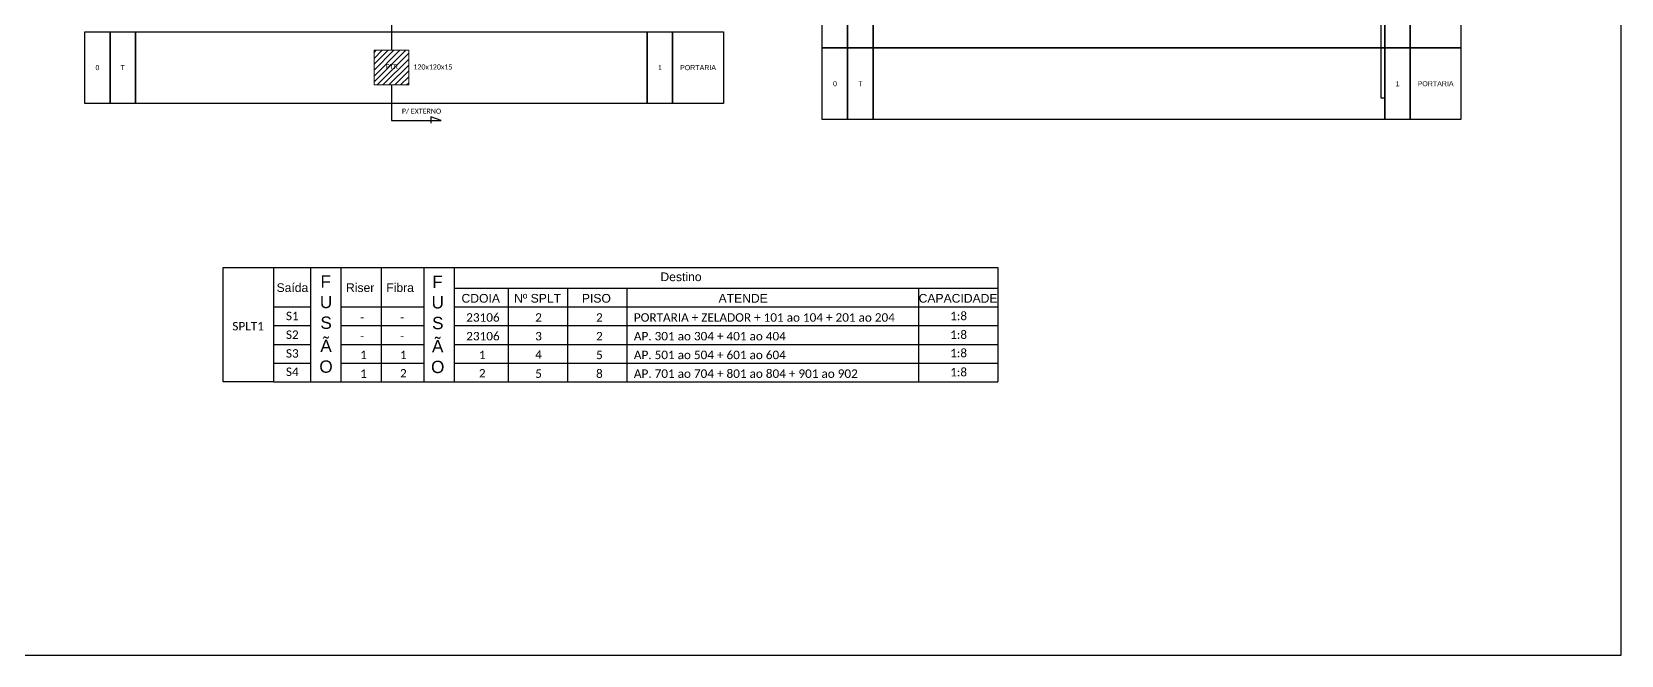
# Model space of a CAD drawing. Extents: x -89 to 749, y 705 to 1299.
# Drawn here: x 241 to 749, y 705 to 904 of the extents above; entities that cross this region are included whole.
import ezdxf
from ezdxf.enums import TextEntityAlignment as Align

# ---------------------------------------------------------------- set-up
doc = ezdxf.new("R2010")
doc.units = 0
doc.styles.add('ARIAL', font='arial.ttf')
doc.styles.add('WMF-Calibri0', font='calibri.ttf')

msp = doc.modelspace()

# ---------------------------------------------------------------- hatches: boundary and pattern name
h = msp.add_hatch()
h.set_pattern_fill('ANSI31', color=1, scale=0.42)
h.set_pattern_definition([(45, (21.6704, 2741.088), (-0.9429269, 0.9429269), [])])
h.paths.add_polyline_path([(361.86, 898.4), (350.8, 898.4), (350.8, 887.34), (361.86, 887.34)])
h.paths.add_polyline_path([(354.11, 891.98), (358.87, 891.98), (358.87, 894.41), (354.11, 894.41)], flags=24)

# ---------------------------------------------------------------- linework, layer by layer
at = {"color": 7}
for p, q in [((302.56, 829.02), (550.03, 829.02)), ((302.56, 792.43), (302.56, 829.02)), ((318.64, 829.02), (318.64, 792.43)), ((330.53, 829.02), (330.53, 792.43)), ((340.29, 792.43), (340.29, 829.02)), ((353.05, 829.02), (353.05, 792.43)), ((366.64, 829.02), (366.64, 792.43)), ((376.42, 829.02), (376.42, 792.43)), ((550.03, 829.02), (550.03, 792.43)), ((376.42, 822.36), (550.03, 822.36)), ((393.62, 822.36), (393.62, 792.43)), ((412.59, 822.36), (412.59, 792.43)), ((431.52, 822.36), (431.52, 792.43)), ((524.71, 822.36), (524.71, 792.43)), ((318.64, 816.38), (330.53, 816.38)), ((340.29, 816.38), (366.64, 816.38)), ((376.42, 816.38), (550.03, 816.38)), ((318.64, 810.39), (330.53, 810.39)), ((340.29, 810.39), (366.64, 810.39)), ((376.42, 810.39), (550.03, 810.39)), ((318.64, 804.4), (330.53, 804.4)), ((340.29, 804.4), (366.64, 804.4)), ((376.42, 804.4), (550.03, 804.4)), ((318.64, 798.42), (330.53, 798.42)), ((340.29, 798.42), (366.64, 798.42)), ((376.42, 798.42), (550.03, 798.42)), ((318.64, 792.43), (330.53, 792.43)), ((340.29, 792.43), (366.64, 792.43)), ((376.42, 792.43), (550.03, 792.43))]:
    msp.add_line(p, q, dxfattribs=at)
msp.add_lwpolyline([(-89.32, 705.02), (749.25, 705.02), (749.25, 1299.02), (-89.32, 1299.02), (-89.32, 705.02)])
at = {"color": 3}
for points in [[(673.74, 883.11), (672.58, 883.11), (672.58, 932.39), (671.48, 933.45), (672.58, 934.5), (672.58, 938.45), (672.58, 938.45)], [(356.33, 912.77), (356.33, 898.4)]]:
    msp.add_lwpolyline(points, dxfattribs=at)
at = {"color": 7}
for points in [[(494, 922.11), (502.1, 922.11), (502.1, 899.19), (494, 899.19)], [(502.1, 922.11), (510.2, 922.11), (510.2, 899.19), (502.1, 899.19)], [(510.2, 922.11), (673.74, 922.11), (673.74, 899.19), (510.2, 899.19)], [(673.74, 922.11), (681.84, 922.11), (681.84, 899.19), (673.74, 899.19)], [(681.84, 922.11), (698.04, 922.11), (698.04, 899.19), (681.84, 899.19)], [(258.36, 904.33), (266.46, 904.33), (266.46, 881.41), (258.36, 881.41)], [(266.46, 904.33), (274.56, 904.33), (274.56, 881.41), (266.46, 881.41)], [(274.56, 904.33), (438.09, 904.33), (438.09, 881.41), (274.56, 881.41)], [(438.09, 904.33), (446.19, 904.33), (446.19, 881.41), (438.09, 881.41)], [(446.19, 904.33), (462.4, 904.33), (462.4, 881.41), (446.19, 881.41)], [(494, 899.19), (502.1, 899.19), (502.1, 876.27), (494, 876.27)], [(502.1, 899.19), (510.2, 899.19), (510.2, 876.27), (502.1, 876.27)], [(510.2, 899.19), (673.74, 899.19), (673.74, 876.27), (510.2, 876.27)], [(673.74, 899.19), (681.84, 899.19), (681.84, 876.27), (673.74, 876.27)], [(681.84, 899.19), (698.04, 899.19), (698.04, 876.27), (681.84, 876.27)]]:
    msp.add_lwpolyline(points, close=True, dxfattribs=at)
at = {"color": 1, "lineweight": 0}
msp.add_lwpolyline([(350.8, 898.4), (361.86, 898.4), (361.86, 887.34), (350.8, 887.34)], close=True, dxfattribs=at)
at = {"color": 1}
msp.add_lwpolyline([(356.33, 887.34), (356.33, 875.96), (372.18, 875.96), (368.91, 877.17), (368.91, 875.11)], dxfattribs=at)
at = {"color": 7}
for points in [[(318.64, 792.43), (302.56, 792.43)], [(330.53, 792.43), (376.42, 792.43)]]:
    msp.add_lwpolyline(points, dxfattribs=at)
msp.add_point((494, 899.19), dxfattribs=at)

# ---------------------------------------------------------------- texts
at = {"style": 'WMF-Calibri0'}
for s, p in [('PTR', (354.52, 892.39)), ('120x120x15', (363.36, 892.27)), ('P/ EXTERNO', (359.68, 878.14))]:
    msp.add_text(s, height=1.622, dxfattribs=at).set_placement(p)
at = {"color": 7, "style": 'ARIAL'}
for s, height, p in [('0', 1.61, (262.41, 892.87)), ('T', 1.61, (270.51, 892.87)), ('1', 1.61, (442.14, 892.87)), ('PORTARIA', 1.61, (454.3, 892.87)), ('0', 1.61, (498.05, 887.73)), ('T', 1.61, (506.15, 887.73)), ('1', 1.61, (677.79, 887.73)), ('PORTARIA', 1.61, (689.94, 887.73)), ('Saída', 2.776, (324.7, 822.54)), ('Riser', 2.776, (346.35, 822.54)), ('Fibra', 2.776, (359.11, 822.54)), ('Destino', 2.776, (448.85, 826)), ('CDOIA', 2.776, (384.87, 819.13)), ('Nº SPLT', 2.776, (403.02, 819.13)), ('PISO', 2.776, (421.82, 819.13)), ('ATENDE', 2.776, (468.72, 819.13)), ('CAPACIDADE', 2.776, (537.38, 819.13))]:
    msp.add_text(s, height=height, dxfattribs=at).set_placement(p, align=Align.MIDDLE_CENTER)
at = {"color": 7, "linetype": 'Continuous', "style": 'ARIAL'}
for s, p in [('F', (333.67, 822.54)), ('F', (369.35, 822.43)), ('U', (333.47, 815.98)), ('U', (369.15, 815.88)), ('S', (333.63, 809.36)), ('S', (369.32, 809.26)), ('Ã', (333.61, 801.95)), ('Ã', (369.29, 801.85)), ('O', (333.3, 795.33)), ('O', (368.99, 795.23))]:
    msp.add_text(s, height=3.93, dxfattribs=at).set_placement(p)
at = {"color": 7, "style": 'WMF-Calibri0'}
for s, height, p in [('-', 2.7, (346.33, 811.65)), ('-', 2.7, (359.08, 811.65)), ('23106', 2.704, (380.23, 811.65)), ('2', 2.7, (402.27, 811.65)), ('2', 2.7, (421.71, 811.65)), ('PORTARIA + ZELADOR + 101 ao 104 + 201 ao 204', 2.7044, (433.79, 811.65)), ('23106', 2.704, (380.23, 805.67)), ('3', 2.7, (402.27, 805.67)), ('2', 2.7, (421.71, 805.67)), ('AP. 301 ao 304 + 401 ao 404', 2.7044, (433.79, 805.67)), ('-', 2.7, (346.33, 805.67)), ('1', 2.7, (346.33, 799.68)), ('-', 2.7, (359.08, 805.67)), ('1', 2.7, (359.08, 799.68)), ('1', 2.7, (384.28, 799.68)), ('4', 2.7, (402.27, 799.8)), ('5', 2.7, (421.71, 799.68)), ('AP. 501 ao 504 + 601 ao 604', 2.7044, (433.79, 799.68)), ('1', 2.7, (346.33, 793.69)), ('2', 2.7, (359.08, 793.81)), ('2', 2.7, (384.28, 793.81)), ('5', 2.7, (402.27, 793.69)), ('8', 2.7, (421.71, 793.69)), ('AP. 701 ao 704 + 801 ao 804 + 901 ao 902', 2.7044, (433.79, 793.69))]:
    msp.add_text(s, height=height, dxfattribs=at).set_placement(p)
at = {"color": 7, "lineweight": 0, "style": 'WMF-Calibri0', "flags": 8}
for tag, p, s in [('S1', (322.63, 812.13), 'S1'), ('1:8', (534.84, 812.13), '1:8'), ('SPLT1', (305.51, 808.86), 'XX'), ('S2', (322.63, 806.14), 'S2'), ('1:8', (534.84, 806.14), '1:8'), ('S3', (322.63, 800.15), 'S3'), ('1:8', (534.84, 800.27), '1:8'), ('S4', (322.63, 794.29), 'S4'), ('1:8', (534.84, 794.17), '1:8')]:
    msp.add_attdef(tag, p, s, height=2.704, dxfattribs=at)

doc.saveas('drawing.dxf')
